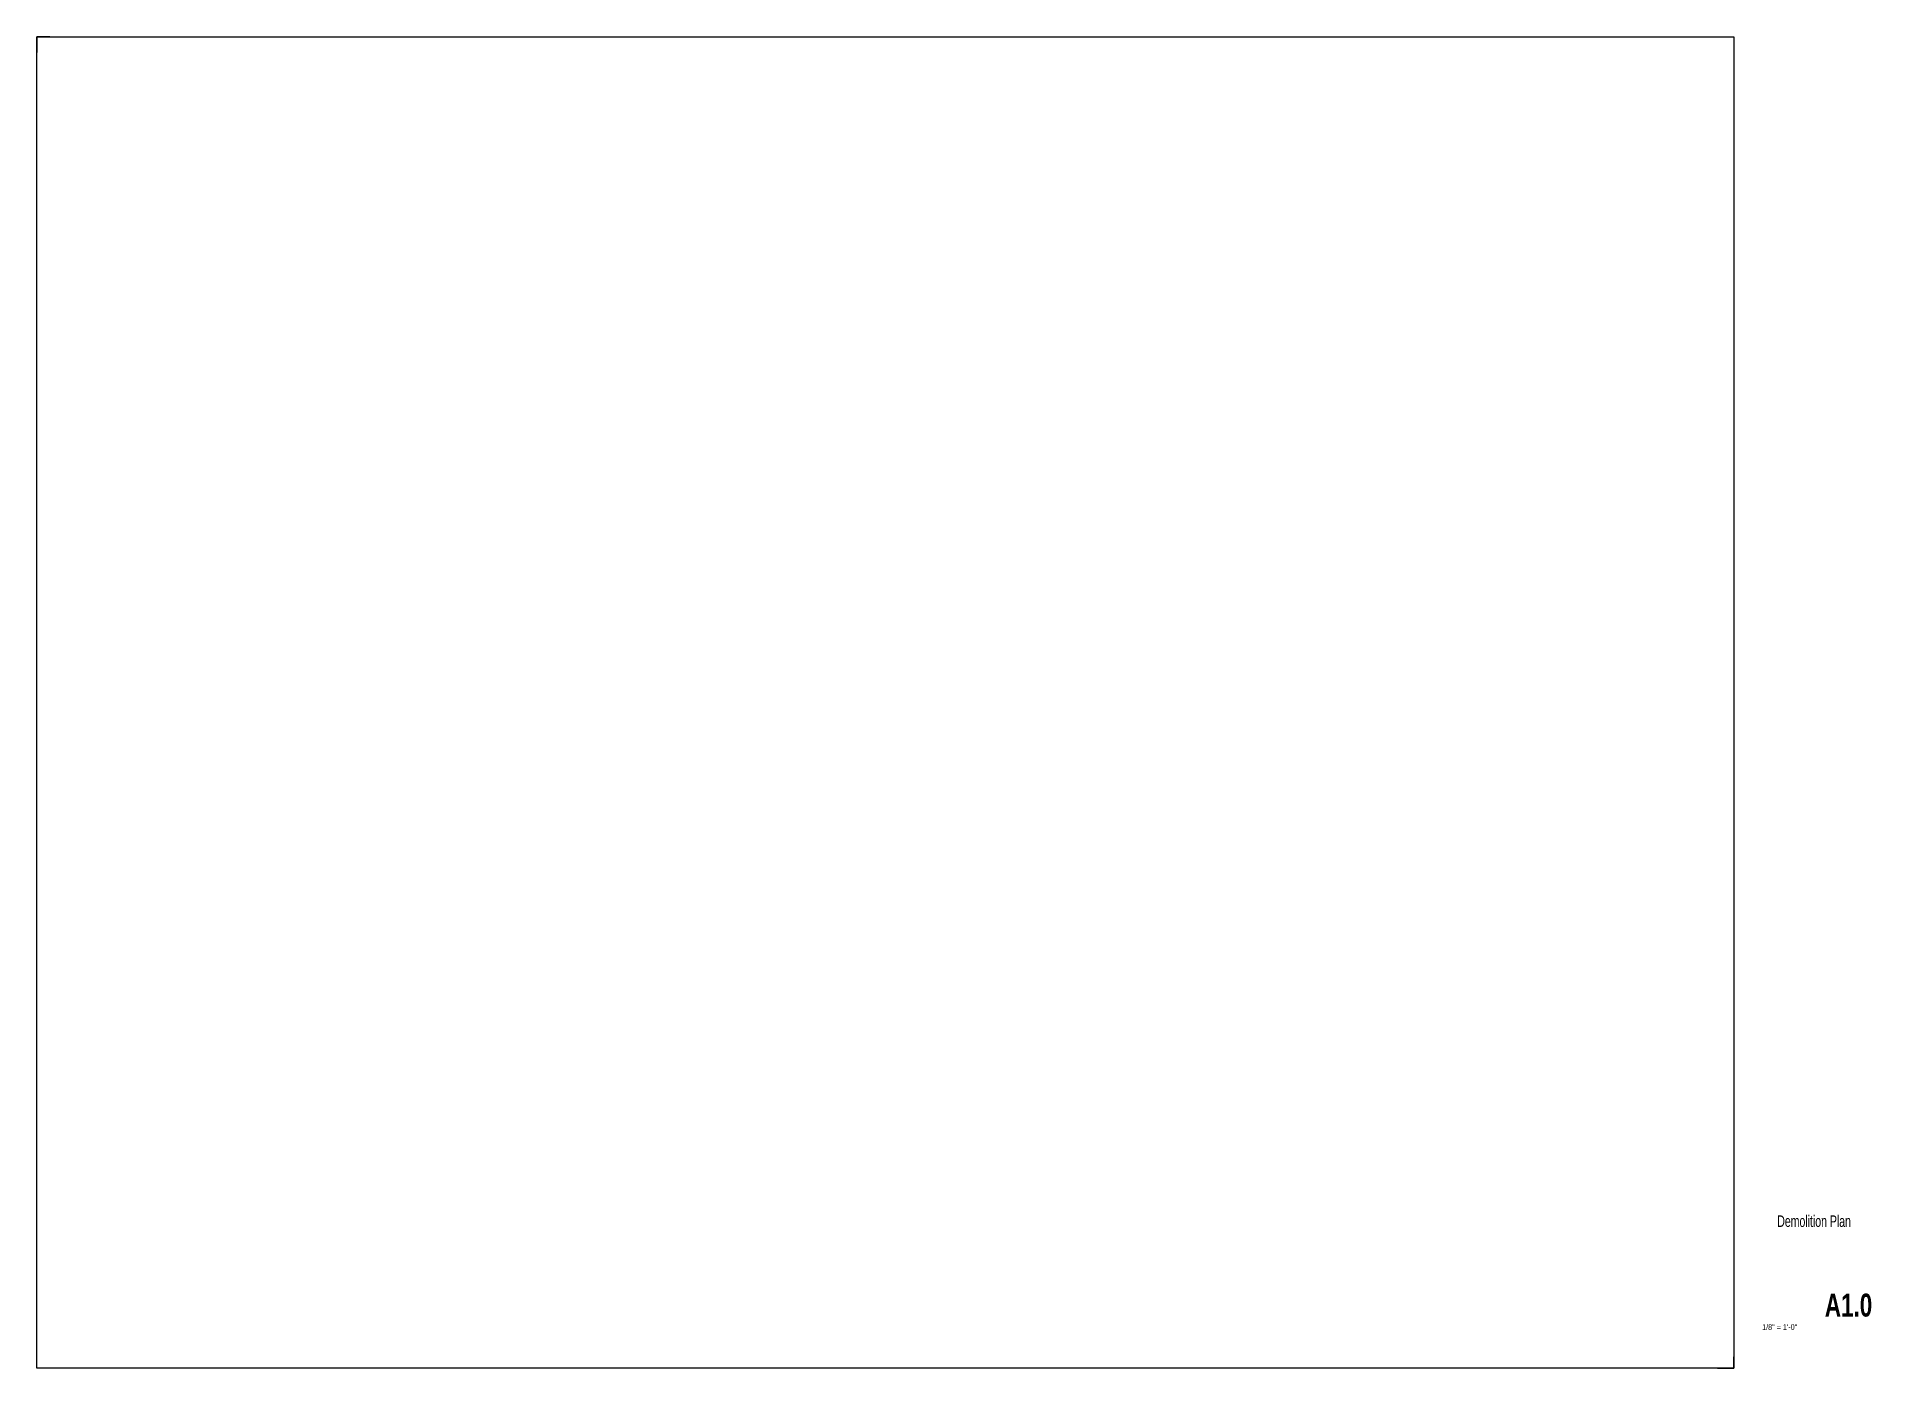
# Paper-space layout 'Demo - 30x42' of a CAD drawing. Header units: inches. Extents: x 1.5 to 41.5, y 0.5 to 29.5.
import ezdxf
from ezdxf.enums import TextEntityAlignment as Align

# ---------------------------------------------------------------- set-up
doc = ezdxf.new("R2010")
doc.units = ezdxf.units.IN
doc.header["$LTSCALE"] = 96
doc.header["$MEASUREMENT"] = 0
doc.layers.add('TTLB', color=254, linetype='Continuous')
doc.layers.add('XREF', color=7, linetype='Continuous')
doc.layers.add('Viewport', color=14, linetype='Continuous', plot=False)
doc.styles.add('OTJ_Title1', font='arialbd.ttf')
doc.styles.add('OTJ_Title2', font='ARIALN.TTF')
doc.styles.add('XFINE', font='helvlght.shx', dxfattribs={"width": 0.85, "bigfont": 'special.shx'})

# ---------------------------------------------------------------- blocks, each defined once
blk = doc.blocks.new('30x42_SheetInfo_01')
at = {"layer": 'TTLB', "color": 7}
for tag, height, style, width, p in [('DRAWTITLE', 0.188, 'OTJ_Title2', 0.8, (40.223, 3.828)), ('DRAWTITLE2', 0.188, 'OTJ_Title2', 0.8, (40.223, 3.578)), ('DRAWTITLE3', 0.188, 'OTJ_Title2', 0.8, (40.223, 3.328)), ('DRAWTITLE4', 0.188, 'OTJ_Title2', 0.8, (40.223, 3.078)), ('SCALE', 0.125, 'XFINE', 0.75, (39.473, 1.458))]:
    blk.add_attdef(tag, text='', height=height, dxfattribs=dict(at, style=style, width=width)).set_placement(p, align=Align.TOP_CENTER)
at = {"layer": 'TTLB', "color": 7, "style": 'OTJ_Title1', "width": 0.7}
blk.add_attdef('SHEET', text='', height=0.5, dxfattribs=at).set_placement((40.973, 1.875), align=Align.MIDDLE_CENTER)

psp = doc.layouts.new('Demo - 30x42')

# ---------------------------------------------------------------- linework, layer by layer
at = {"layer": 'DefPoints'}
for points in [[(1.781, 29.501), (1.497, 29.501), (1.497, 29.158)], [(38.115, 0.499), (38.476, 0.499), (38.476, 0.747)], [(38.115, 0.499), (38.476, 0.499), (38.476, 0.747)]]:
    psp.add_lwpolyline(points, dxfattribs=at)
at = {"layer": 'Viewport'}
psp.add_lwpolyline([(38.476, 0.499), (1.497, 0.499), (1.497, 29.501), (38.476, 29.501)], close=True, dxfattribs=at)

# ---------------------------------------------------------------- block references
ref = psp.add_blockref('30x42_SheetInfo_01', (0, 0))
ref.add_attrib('SCALE', '1/8" = 1\'-0"', dxfattribs={"layer": 'TTLB', "color": 7, "height": 0.125, "style": 'XFINE', "width": 0.75}).set_placement((39.473, 1.458), align=Align.TOP_CENTER)
ref.add_attrib('SHEET', 'A1.0', dxfattribs={"layer": 'TTLB', "color": 7, "height": 0.5, "style": 'OTJ_Title1', "width": 0.7}).set_placement((40.973, 1.875), align=Align.MIDDLE_CENTER)
ref.add_attrib('DRAWTITLE', 'Demolition Plan', dxfattribs={"layer": 'TTLB', "color": 7, "height": 0.25, "style": 'OTJ_Title2', "width": 0.8}).set_placement((40.223, 3.828), align=Align.TOP_CENTER)

# ---------------------------------------------------------------- viewports
at = {"layer": 'XREF'}
vp = psp.add_viewport(center=(19.986, 15), size=(36.979, 29.0025), view_center_point=(-1995.082, -439.604), view_height=2784.2396, dxfattribs=at)
vp.dxf.flags = 0x10000  # cut along an outline
vp.dxf.clipping_boundary_handle = psp.add_lwpolyline([(38.476, 0.499), (1.497, 0.499), (1.497, 29.501), (38.476, 29.501)], format="xyb", close=True, dxfattribs={"invisible": 1}).dxf.handle

doc.saveas('drawing.dxf')
